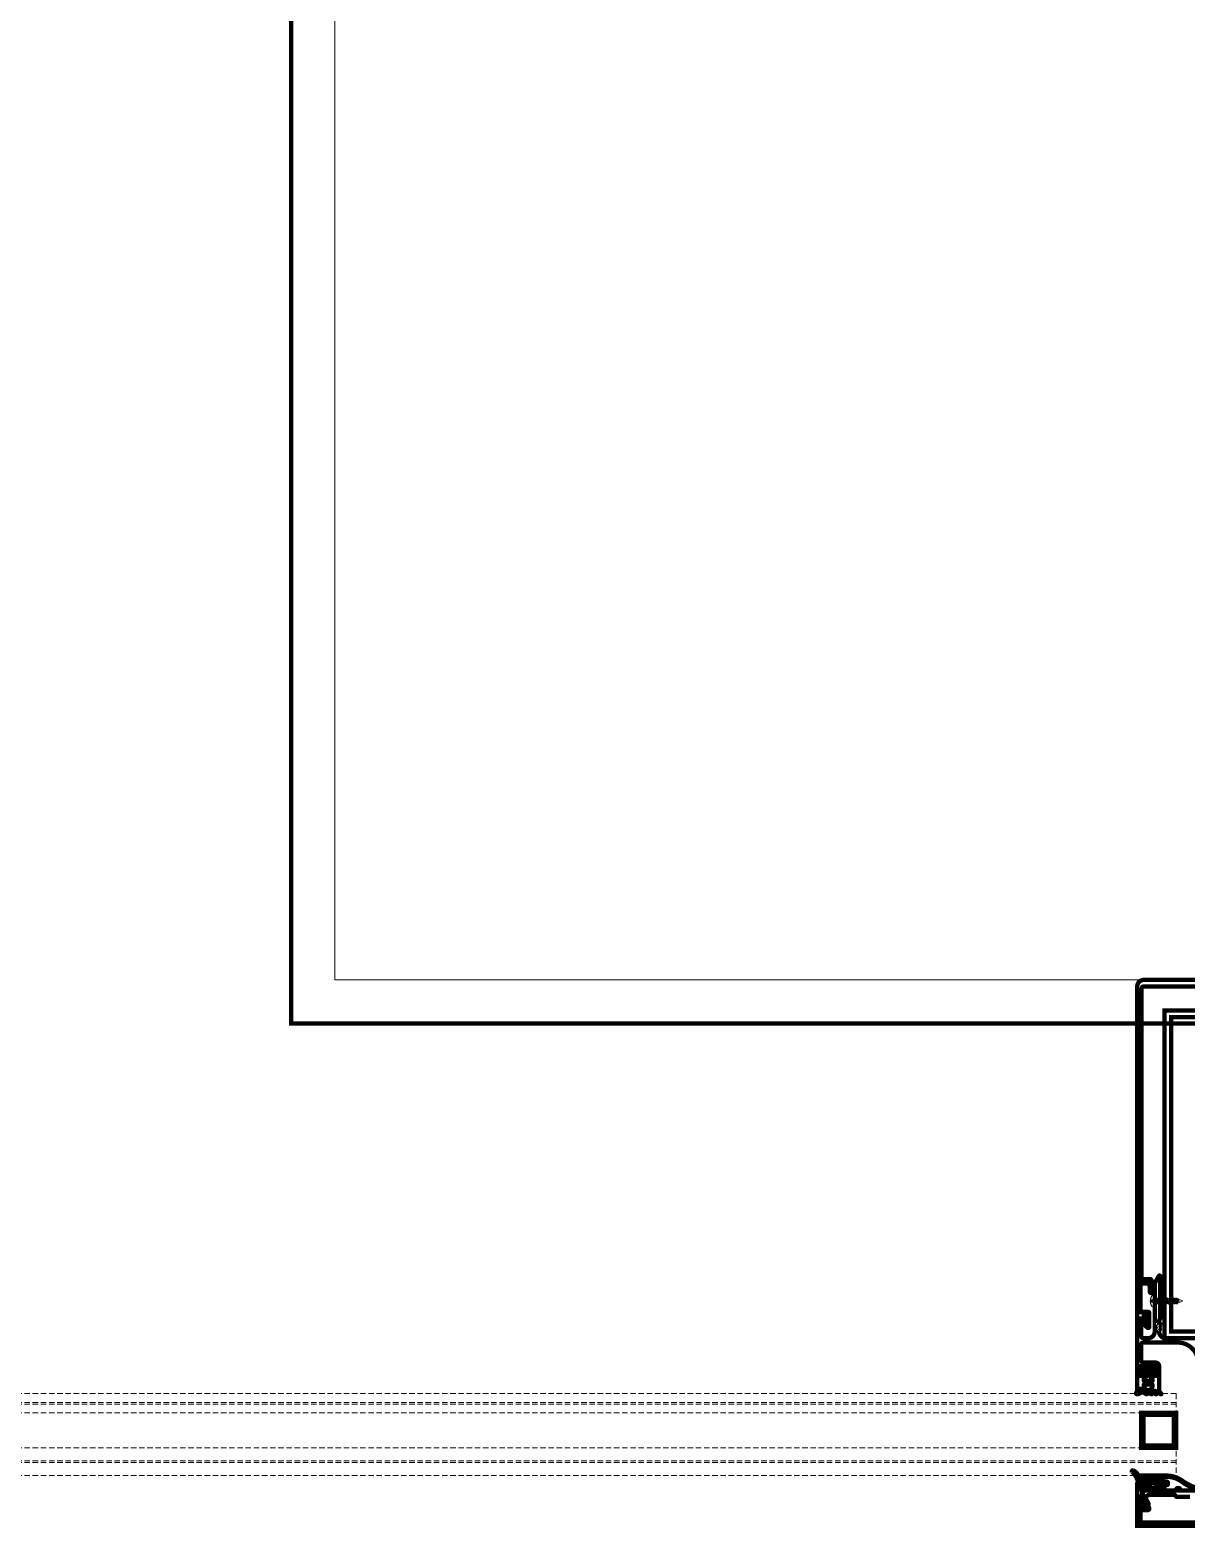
# Model space of a CAD drawing. Extents: x -1457 to 23780, y -2071 to 4205.
# Drawn here: x 9213.5 to 9266.5, y 319.9 to 388.5 of the extents above; entities that cross this region are included whole.
import ezdxf

# ---------------------------------------------------------------- set-up
doc = ezdxf.new("R2010")
doc.units = 0
doc.header["$MEASUREMENT"] = 0
doc.linetypes.add('HIDDEN', pattern=[0.375, 0.25, -0.125])
doc.layers.get('0').update_dxf_attribs({"color": 9, "lineweight": 9})
doc.layers.add('M-TEFRIS2-015', color=129, linetype='Continuous', lineweight=9)

# ---------------------------------------------------------------- blocks, each defined once
blk = doc.blocks.new('p-kolon_80x80')
blk.add_lwpolyline([(-40, -40), (40, -40), (40, 40), (-40, 40)], close=True)

msp = doc.modelspace()

# ---------------------------------------------------------------- hatches: boundary and pattern name
at = {"layer": 'M-TEFRIS2-015', "linetype": 'HIDDEN', "lineweight": 0}
h = msp.add_hatch(dxfattribs=at)
h.set_pattern_fill('LINE', color=256, scale=0.6666666666715167, angle=585.0000000000001, style=0)
h.set_pattern_definition([(134.9999999999999, (9321.58257083535, 201.4081261483916), (0.0589255650993077, 0.0589255650993076), [])])
edge = h.paths.add_edge_path()
edge.add_arc((9263.775887255766, 321.9836845686768), 0.6254947507205308, 382.66119677713436, 422.7999977533498, ccw=False)
edge.add_arc((9264.496961617982, 322.298107003764), 0.1615246373840444, 207.0399911032214, 269.8973059514558)
edge.add_line((9264.496672109573, 322.1365826258298), (9264.577318693884, 322.1365826258298))
edge.add_line((9264.577318693882, 322.1365826258298), (9264.5910691897, 322.1365826258298))
edge.add_line((9264.591069189702, 322.1365826258298), (9264.598315136116, 322.1371104008285))
edge.add_line((9264.59831513611, 322.1371104008285), (9264.605759932292, 322.1387884600299))
edge.add_line((9264.605759932298, 322.1387884600299), (9264.613132490662, 322.1417137112294))
edge.add_line((9264.613132490658, 322.1417137112294), (9264.62012453674, 322.1458911700283))
edge.add_line((9264.62012453674, 322.1458911700283), (9264.626424022039, 322.151229048628))
edge.add_line((9264.62642402204, 322.151229048628), (9264.631760409698, 322.1575270428293))
edge.add_line((9264.631760409693, 322.1575270428293), (9264.63593790211, 322.1645191226271))
edge.add_line((9264.635937902109, 322.1645191226271), (9264.63886249881, 322.1718910266281))
edge.add_line((9264.638862498812, 322.1718910266245), (9264.64106918969, 322.1865826258254))
edge.add_line((9264.641069189689, 322.186582625829), (9264.641069189689, 322.262343452705))
edge.add_line((9264.641069189689, 322.262343452705), (9264.641280345728, 322.265241996105))
edge.add_line((9264.641280345733, 322.265241996105), (9264.641951764415, 322.2682209051054))
edge.add_line((9264.641951764408, 322.2682209051054), (9264.643121713167, 322.271169270105))
edge.add_line((9264.643121713176, 322.271169270105), (9264.644792687555, 322.2739662461063))
edge.add_line((9264.644792687553, 322.2739662461063), (9264.646927460619, 322.2764844379053))
edge.add_line((9264.646927460619, 322.2764844379053), (9264.6494469554, 322.2786208691032))
edge.add_line((9264.649446955402, 322.2786208691032), (9264.652243721219, 322.2802919741043))
edge.add_line((9264.652243721215, 322.2802919741043), (9264.655192569811, 322.2814627207044))
edge.add_line((9264.655192569815, 322.2814627207008), (9264.661068884518, 322.2823446735019))
edge.add_line((9264.661068884514, 322.2823446735056), (9264.741069189697, 322.2823446735056))
edge.add_line((9264.7410691897, 322.2823446735056), (9264.743967606975, 322.2821338877038))
edge.add_line((9264.743967606973, 322.2821338877038), (9264.746945810297, 322.2814610829046))
edge.add_line((9264.746945810291, 322.2814610829046), (9264.74989500905, 322.2802912121042))
edge.add_line((9264.749895009058, 322.2802912121006), (9264.752691623018, 322.278621298301))
edge.add_line((9264.752691623018, 322.278621298301), (9264.755211708381, 322.2764863451011))
edge.add_line((9264.755211708376, 322.2764863451048), (9264.757345909893, 322.2739670113042))
edge.add_line((9264.75734590989, 322.2739670113042), (9264.75901704931, 322.2711691719051))
edge.add_line((9264.75901704932, 322.2711691719051), (9264.760186650543, 322.2682202427059))
edge.add_line((9264.760186650543, 322.2682202427059), (9264.761068884523, 322.2623449787061))
edge.add_line((9264.761068884512, 322.2623449787061), (9264.761068884512, 322.186582625829))
edge.add_line((9264.761068884512, 322.186582625829), (9264.761596975291, 322.1793365992307))
edge.add_line((9264.761596975297, 322.1793365992307), (9264.7632764127, 322.1718910266281))
edge.add_line((9264.763276412696, 322.1718910266245), (9264.766200765733, 322.1645191226235))
edge.add_line((9264.76620076573, 322.1645191226271), (9264.770378356832, 322.1575270428293))
edge.add_line((9264.77037835683, 322.1575270428293), (9264.775713929668, 322.151229048628))
edge.add_line((9264.77571392967, 322.151229048628), (9264.782014229768, 322.1458911700283))
edge.add_line((9264.782014229773, 322.1458911700283), (9264.7890061772, 322.1417137112294))
edge.add_line((9264.789006177203, 322.1417137112294), (9264.796378979217, 322.1387884600299))
edge.add_line((9264.79637897921, 322.1387884600299), (9264.81106888451, 322.1365826258298))
edge.add_line((9264.811068884512, 322.1365826258298), (9264.818315137112, 322.1371104008285))
edge.add_line((9264.818315137114, 322.1371104008285), (9264.825760200898, 322.1387884600299))
edge.add_line((9264.825760200894, 322.1387884600299), (9264.833132957172, 322.1417137112294))
edge.add_line((9264.833132957174, 322.1417137112294), (9264.840125131537, 322.1458911700283))
edge.add_line((9264.840125131532, 322.1458911700283), (9264.846424650512, 322.151229048628))
edge.add_line((9264.846424650512, 322.151229048628), (9264.85176100449, 322.1575270428293))
edge.add_line((9264.851761004498, 322.1575270428293), (9264.85593836864, 322.1645191226271))
edge.add_line((9264.855938368635, 322.1645191226271), (9264.858862767416, 322.1718910266281))
edge.add_line((9264.858862767422, 322.1718910266245), (9264.861068884518, 322.1865826258254))
edge.add_line((9264.861068884511, 322.186582625829), (9264.861068884511, 322.262343452705))
edge.add_line((9264.861068884511, 322.262343452705), (9264.86128029069, 322.2652416449055))
edge.add_line((9264.861280290696, 322.2652416449055), (9264.861952326815, 322.268218414305))
edge.add_line((9264.861952326813, 322.268218414305), (9264.86312204192, 322.2711682801055))
edge.add_line((9264.863122041914, 322.2711682801018), (9264.864793125367, 322.2739649963005))
edge.add_line((9264.86479312537, 322.2739649963005), (9264.866927085872, 322.2764868157028))
edge.add_line((9264.86692708587, 322.2764868157064), (9264.869447403533, 322.2786192745043))
edge.add_line((9264.869447403535, 322.2786192745043), (9264.872244067314, 322.2802903055053))
edge.add_line((9264.87224406731, 322.2802903055053), (9264.87519315137, 322.2814592389041))
edge.add_line((9264.875193151373, 322.2814592389004), (9264.881068579332, 322.2823431475008))
edge.add_line((9264.881068579334, 322.2823431475044), (9264.961068884517, 322.2823431475044))
edge.add_line((9264.96106888452, 322.2823431475044), (9264.963967525619, 322.2821318665046))
edge.add_line((9264.963967525615, 322.2821318665046), (9264.966945825898, 322.2814592389041))
edge.add_line((9264.966945825894, 322.2814592389004), (9264.969894959395, 322.2802903055017))
edge.add_line((9264.969894959399, 322.2802903055053), (9264.972691984392, 322.2786192745043))
edge.add_line((9264.972691984398, 322.2786192745043), (9264.975211675877, 322.2764868157064))
edge.add_line((9264.975211675877, 322.2764868157064), (9264.977346617658, 322.2739649963041))
edge.add_line((9264.977346617652, 322.2739649963005), (9264.979017680755, 322.2711682801018))
edge.add_line((9264.97901768076, 322.2711682801018), (9264.980187660682, 322.2682184143014))
edge.add_line((9264.980187660682, 322.268218414305), (9264.981070105221, 322.262343452705))
edge.add_line((9264.981070105212, 322.262343452705), (9264.981070105212, 322.186582625829))
edge.add_line((9264.981070105212, 322.186582625829), (9264.981598007209, 322.1793365992307))
edge.add_line((9264.981598007218, 322.1793365992307), (9264.983277287423, 322.1718910266281))
edge.add_line((9264.98327728742, 322.1718910266245), (9264.98620151064, 322.1645191226235))
edge.add_line((9264.986201510641, 322.1645191226271), (9264.990379022638, 322.1575270428293))
edge.add_line((9264.990379022636, 322.1575270428293), (9264.995714558156, 322.151229048628))
edge.add_line((9264.995714558154, 322.151229048628), (9265.002014895592, 322.1458911700283))
edge.add_line((9265.002014895592, 322.1458911700283), (9265.009006922093, 322.1417137112294))
edge.add_line((9265.009006922091, 322.1417137112294), (9265.01637985393, 322.1387884600299))
edge.add_line((9265.016379853936, 322.1387884600299), (9265.031070105222, 322.1365826258298))
edge.add_line((9265.031070105224, 322.1365826258298), (9265.038316169042, 322.1371104008285))
edge.add_line((9265.038316169035, 322.1371104008285), (9265.045761075615, 322.1387884600299))
edge.add_line((9265.04576107562, 322.1387884600299), (9265.05313370208, 322.1417137112294))
edge.add_line((9265.053133702073, 322.1417137112294), (9265.060125797332, 322.1458911700283))
edge.add_line((9265.06012579734, 322.1458911700283), (9265.066425279001, 322.151229048628))
edge.add_line((9265.066425278996, 322.151229048628), (9265.071761670291, 322.1575270428293))
edge.add_line((9265.071761670293, 322.1575270428293), (9265.07593911354, 322.1645191226271))
edge.add_line((9265.075939113534, 322.1645191226271), (9265.078863642133, 322.1718910266281))
edge.add_line((9265.078863642135, 322.1718910266245), (9265.08107010521, 322.1865826258254))
edge.add_line((9265.08107010521, 322.186582625829), (9265.08107010521, 322.2623449787061))
edge.add_line((9265.08107010521, 322.2623449787061), (9265.081281420651, 322.2652426605055))
edge.add_line((9265.08128142065, 322.2652426605055), (9265.081952719715, 322.2682216901048))
edge.add_line((9265.08195271972, 322.2682216901012), (9265.083122264641, 322.2711712921009))
edge.add_line((9265.083122264643, 322.2711712921046), (9265.08479316638, 322.2739678335056))
edge.add_line((9265.084793166377, 322.273967833502), (9265.086927589775, 322.2764867098995))
edge.add_line((9265.086927589777, 322.2764867098995), (9265.08944706588, 322.2786220881026))
edge.add_line((9265.089447065877, 322.2786220881062), (9265.092243554393, 322.280293277905))
edge.add_line((9265.0922435544, 322.280293277905), (9265.095192491406, 322.2814624719067))
edge.add_line((9265.095192491406, 322.2814624719031), (9265.101068274163, 322.2823446735019))
edge.add_line((9265.101068274156, 322.2823446735056), (9265.181068579339, 322.2823461993066))
edge.add_line((9265.181068579343, 322.2823461993066), (9265.183966768196, 322.282136345304))
edge.add_line((9265.183966768198, 322.2821363453004), (9265.186945185304, 322.2814628355009))
edge.add_line((9265.1869451853, 322.2814628355045), (9265.189894409059, 322.2802932173036))
edge.add_line((9265.18989440906, 322.2802932173036), (9265.192690836022, 322.2786246011055))
edge.add_line((9265.192690836022, 322.2786246011055), (9265.1952112158, 322.2764891293045))
edge.add_line((9265.195211215796, 322.2764891293009), (9265.197345491877, 322.2739703005027))
edge.add_line((9265.197345491873, 322.2739703005027), (9265.199017168856, 322.2711711535012))
edge.add_line((9265.199017168863, 322.2711711535048), (9265.200187061, 322.2682219701055))
edge.add_line((9265.200187060995, 322.2682219701055), (9265.201069800036, 322.2623465045035))
edge.add_line((9265.201069800045, 322.2623465045035), (9265.201069800045, 322.186582625829))
edge.add_line((9265.201069800045, 322.186582625829), (9265.201597718304, 322.1793365992307))
edge.add_line((9265.201597718302, 322.1793365992307), (9265.203277017243, 322.1718910266281))
edge.add_line((9265.203277017235, 322.1718910266245), (9265.206201246378, 322.1645191226235))
edge.add_line((9265.206201246383, 322.1645191226271), (9265.210378765198, 322.1575270428293))
edge.add_line((9265.2103787652, 322.1575270428293), (9265.215714292803, 322.151229048628))
edge.add_line((9265.215714292799, 322.151229048628), (9265.222014638139, 322.1458911700283))
edge.add_line((9265.222014638142, 322.1458911700283), (9265.22900665784, 322.1417137112294))
edge.add_line((9265.229006657832, 322.1417137112294), (9265.236379583755, 322.1387884600299))
edge.add_line((9265.236379583763, 322.1387884600299), (9265.251069800044, 322.1365826258298))
edge.add_line((9265.251069800044, 322.1365826258298), (9265.258315880103, 322.1371104008285))
edge.add_line((9265.258315880097, 322.1371104008285), (9265.265760805434, 322.1387884600299))
edge.add_line((9265.265760805434, 322.1387884600299), (9265.273133437817, 322.1417137112294))
edge.add_line((9265.273133437824, 322.1417137112294), (9265.2801255399, 322.1458911700283))
edge.add_line((9265.28012553989, 322.1458911700283), (9265.286425013635, 322.151229048628))
edge.add_line((9265.286425013643, 322.151229048628), (9265.291761412862, 322.1575270428293))
edge.add_line((9265.291761412856, 322.1575270428293), (9265.295938849278, 322.1645191226271))
edge.add_line((9265.295938849285, 322.1645191226271), (9265.298863371961, 322.1718910266281))
edge.add_line((9265.298863371961, 322.1718910266245), (9265.30106980004, 322.1865826258254))
edge.add_line((9265.301069800033, 322.186582625829), (9265.301069800033, 322.2623648151057))
edge.add_line((9265.301069800033, 322.2623648151057), (9265.301280591255, 322.2652618523061))
edge.add_line((9265.301280591264, 322.2652618523061), (9265.301951637846, 322.2682366319059))
edge.add_line((9265.30195163784, 322.2682366319059), (9265.303119890756, 322.2711837943061))
edge.add_line((9265.303119890752, 322.2711837943025), (9265.304788402875, 322.2739801712996))
edge.add_line((9265.304788402875, 322.2739801712996), (9265.306920103798, 322.2764986161019))
edge.add_line((9265.306920103798, 322.2764986161019), (9265.309436727995, 322.2786334666998))
edge.add_line((9265.309436728003, 322.2786334666998), (9265.31223052306, 322.2803041683001))
edge.add_line((9265.312230523059, 322.2803041683037), (9265.3151765538, 322.2814756889056))
edge.add_line((9265.315176553802, 322.281475688902), (9265.321048132562, 322.2823645099015))
edge.add_line((9265.321048132562, 322.2823645099015), (9265.401048437745, 322.2824499591006))
edge.add_line((9265.401048437738, 322.2824499591043), (9265.403948403453, 322.2822428661057))
edge.add_line((9265.403948403451, 322.2822428661057), (9265.406928949116, 322.2815728413043))
edge.add_line((9265.406928949127, 322.2815728413007), (9265.409881099204, 322.2804045433004))
edge.add_line((9265.409881099196, 322.280404543304), (9265.412681031241, 322.2787348021047))
edge.add_line((9265.412681031248, 322.2787348021047), (9265.415203860564, 322.2766014589033))
edge.add_line((9265.415203860563, 322.2766014588997), (9265.417341263661, 322.2740795421014))
edge.add_line((9265.417341263661, 322.2740795421014), (9265.419014519963, 322.2712808677024))
edge.add_line((9265.419014519963, 322.2712808677024), (9265.420185683945, 322.2683302512996))
edge.add_line((9265.420185683945, 322.2683302513033), (9265.42106949488, 322.2624502643048))
edge.add_line((9265.421069494878, 322.2624502643048), (9265.421069494878, 322.0107149873547))
edge.add_arc((9265.391069494874, 322.0107149873547), 0.0299999999983993, 269.99999999999994, 360, ccw=False)
edge.add_line((9265.391069494874, 321.9807149873559), (9265.206896555208, 321.9807149873559))
edge.add_line((9265.206896555215, 321.9807149873559), (9265.206896555215, 321.8107149873576))
edge.add_line((9265.206896555215, 321.8107149873576), (9265.281882958316, 321.7911845384842))
edge.add_arc((9265.269280726778, 321.7427987579213), 0.0500000000016979, 327.9605935086705, 435.4014640604238, ccw=False)
edge.add_arc((9265.2268965552, 321.7693238780921), 0.1000000000096152, 296.3877999626419, 327.960593512649, ccw=False)
edge.add_arc((9264.976896555203, 322.2732149873591), 0.6625000000053745, 243.61220003876122, 296.3877999612387, ccw=False)
edge.add_arc((9264.726896555218, 321.7693238780812), 0.1000000000019964, 212.0394064820503, 243.6122000308444, ccw=False)
edge.add_arc((9264.68451238364, 321.7427987579176), 0.0500000000069265, 104.59853593852549, 212.0394064833725, ccw=False)
edge.add_line((9264.671910152105, 321.7911845384842), (9264.746896555198, 321.8107149873576))
edge.add_line((9264.746896555202, 321.8107149873576), (9264.746896555202, 321.9807149873559))
edge.add_line((9264.746896555202, 321.9807149873559), (9264.326896555202, 321.9807149873559))
edge.add_arc((9264.326896555212, 322.0307149873515), 0.0499999999949068, 193.1597880743703, 269.9999999916623, ccw=False)
edge.add_arc((9263.528866807, 321.8753043046054), 0.7630586476258935, 370.8798435970469, 411.3381814125703)
edge.add_arc((9264.048870702223, 322.4931729245909), 0.0485886091209949, 74.56828593339918, 206.9707303244379, ccw=False)
edge = h.paths.add_edge_path(flags=16)
edge.add_arc((9264.876896555215, 321.7826057508537), 0.0299999999977899, 179.999999993052, 259.1759609296883, ccw=False)
edge.add_line((9264.846896555211, 321.7826057508537), (9264.846896555211, 321.9507149873498))
edge.add_arc((9264.876896555215, 321.9507149873571), 0.0299999999983993, 90, 180.000000006948, ccw=False)
edge.add_line((9264.876896555215, 321.9807149873559), (9265.076896555209, 321.9807149873559))
edge.add_arc((9265.076896555212, 321.9507149873571), 0.0299999999983993, 359.9999999930519, 450, ccw=False)
edge.add_line((9265.106896555206, 321.9507149873534), (9265.106896555206, 321.7826057508573))
edge.add_arc((9265.076896555202, 321.7826057508537), 0.0300000000056753, 280.82403907031164, 360.000000006948, ccw=False)
edge.add_arc((9264.976896555214, 322.3056318018134), 0.5624999999791568, 259.1759609414076, 280.82403905859235, ccw=False)

# ---------------------------------------------------------------- linework, layer by layer
for p, q in [((9264.940977538883, 330.5654023873249), (9265.049999958888, 330.5654023873249)), ((9264.940977538883, 330.0242023873325), (9265.049999958888, 330.0242023873325)), ((9265.056986002131, 330.4413439838318), (9265.04999941899, 330.4413439838318)), ((9265.09721819867, 330.1482608621227), (9265.049999929633, 330.4352232578531)), ((9265.049999958888, 330.0242023873325), (9265.049999958888, 330.5654023873249)), ((9265.049999955883, 330.309225789093), (9265.077220585013, 330.182898179246)), ((9265.07722076819, 330.182898179246), (9265.049999982202, 330.1828981735744)), ((9265.056986002131, 330.4413439838318), (9265.10521159009, 330.1482608621227)), ((9265.076983676847, 330.4067066667085), (9265.056986002131, 330.4413439838318)), ((9265.125445287618, 330.4067066667085), (9265.076983676847, 330.4067066667085)), ((9265.125209142687, 330.182898179246), (9265.076983676847, 330.4067066667085)), ((9265.077220585013, 330.182898179246), (9265.09721819867, 330.1482608621227)), ((9265.07722076819, 330.182898179246), (9265.09721819867, 330.1482608621227)), ((9265.09721819867, 330.1482608621227), (9265.10521159009, 330.1482608621227)), ((9265.10521159009, 330.1482608621227), (9265.125209142687, 330.182898179246)), ((9265.1736707665, 330.1828986854525), (9265.12520943494, 330.1828986854525)), ((9265.145443084451, 330.4413439838318), (9265.125445287618, 330.4067066667085)), ((9265.125445409736, 330.4067066667085), (9265.173670875574, 330.182898179246)), ((9265.153436292694, 330.4413439838318), (9265.145443084451, 330.4413439838318)), ((9265.193668489233, 330.1482608621227), (9265.145443084451, 330.4413439838318)), ((9265.17343396741, 330.4067066667085), (9265.153436292694, 330.4413439838318)), ((9265.153436292694, 330.4413439838318), (9265.20166188065, 330.1482608621227)), ((9265.221895608709, 330.4067066667085), (9265.17343396741, 330.4067066667085)), ((9265.22165943325, 330.182898179246), (9265.17343396741, 330.4067066667085)), ((9265.173670875574, 330.182898179246), (9265.193668489233, 330.1482608621227)), ((9265.173671058752, 330.182898179246), (9265.193668489233, 330.1482608621227)), ((9265.193668489233, 330.1482608621227), (9265.20166188065, 330.1482608621227)), ((9265.20166188065, 330.1482608621227), (9265.22165943325, 330.182898179246)), ((9265.22165943325, 330.182898179246), (9265.270121379843, 330.182898179246)), ((9265.241893405542, 330.4413439838318), (9265.221895608709, 330.4067066667085)), ((9265.221895730827, 330.4067066667085), (9265.270121196667, 330.182898179246)), ((9265.249886613785, 330.4413439838318), (9265.241893405542, 330.4413439838318)), ((9265.290118810324, 330.1482608621227), (9265.241893405542, 330.4413439838318)), ((9265.2698842885, 330.4067066667085), (9265.249886613785, 330.4413439838318)), ((9265.249886613785, 330.4413439838318), (9265.29811220174, 330.1482608621227)), ((9265.31810975434, 330.182898179246), (9265.2698842885, 330.4067066667085)), ((9265.3183459298, 330.4067066667085), (9265.2698842885, 330.4067066667085)), ((9265.270121196667, 330.182898179246), (9265.290118810324, 330.1482608621227)), ((9265.270121379843, 330.182898179246), (9265.290118810324, 330.1482608621227)), ((9265.463021838848, 330.182898179246), (9265.274560075432, 330.182898179246)), ((9265.290118810324, 330.1482608621227), (9265.29811220174, 330.1482608621227)), ((9265.29811220174, 330.1482608621227), (9265.31810975434, 330.182898179246)), ((9265.31810975434, 330.182898179246), (9265.366571700933, 330.182898179246)), ((9265.31810975434, 330.182898179246), (9265.366571700933, 330.182898179246)), ((9265.338343726633, 330.4413439838318), (9265.3183459298, 330.4067066667085)), ((9265.318346051918, 330.4067066667085), (9265.366571517758, 330.182898179246)), ((9265.322784930684, 330.4067066667085), (9265.511247121512, 330.4067066667048)), ((9265.346336934876, 330.4413439838318), (9265.338343726633, 330.4413439838318)), ((9265.386569131415, 330.1482608621227), (9265.338343726633, 330.4413439838318)), ((9265.366334609591, 330.4067066667085), (9265.346336934876, 330.4413439838318)), ((9265.346336934876, 330.4413439838318), (9265.394562522832, 330.1482608621227)), ((9265.414560075431, 330.182898179246), (9265.366334609591, 330.4067066667085)), ((9265.41479625089, 330.4067066667085), (9265.366334609591, 330.4067066667085)), ((9265.366571517758, 330.182898179246), (9265.386569131415, 330.1482608621227)), ((9265.366571700933, 330.182898179246), (9265.386569131415, 330.1482608621227)), ((9265.386569131415, 330.1482608621227), (9265.394562522832, 330.1482608621227)), ((9265.394562522832, 330.1482608621227), (9265.414560075431, 330.182898179246)), ((9265.414560075431, 330.182898179246), (9265.463022022024, 330.182898179246)), ((9265.414560075431, 330.182898179246), (9265.463022022024, 330.182898179246)), ((9265.434794047726, 330.4413439838318), (9265.41479625089, 330.4067066667085)), ((9265.414796373008, 330.4067066667085), (9265.463021838848, 330.182898179246)), ((9265.442787255966, 330.4413439838318), (9265.434794047726, 330.4413439838318)), ((9265.483019452506, 330.1482608621227), (9265.434794047726, 330.4413439838318)), ((9265.462784930682, 330.4067066667085), (9265.442787255966, 330.4413439838318)), ((9265.442787255966, 330.4413439838318), (9265.491012843922, 330.1482608621227)), ((9265.511010396522, 330.182898179246), (9265.462784930682, 330.4067066667085)), ((9265.463021838848, 330.182898179246), (9265.483019452506, 330.1482608621227)), ((9265.463022022024, 330.182898179246), (9265.483019452506, 330.1482608621227)), ((9265.483019452506, 330.1482608621227), (9265.491012843922, 330.1482608621227)), ((9265.491012843922, 330.1482608621227), (9265.511010396522, 330.182898179246)), ((9265.511010396523, 330.182898179246), (9265.559472587353, 330.182898179246)), ((9265.511010396522, 330.182898179246), (9265.559472343115, 330.182898179246)), ((9265.531244796228, 330.4413439838318), (9265.511247121512, 330.4067066667048)), ((9265.511247121512, 330.4067066667048), (9265.559472709469, 330.182898179246)), ((9265.531244796228, 330.4413439838318), (9265.539238187646, 330.4413439838318)), ((9265.579470323126, 330.1482608621227), (9265.531244796228, 330.4413439838318)), ((9265.559235801304, 330.4067066667085), (9265.539238187646, 330.4413439838318)), ((9265.539238187646, 330.4413439838318), (9265.587463592427, 330.1482608621227)), ((9265.607697442603, 330.4067066667085), (9265.559235801304, 330.4067066667085)), ((9265.607461267144, 330.182898179246), (9265.559235801304, 330.4067066667085)), ((9265.559472587353, 330.182898179246), (9265.579470323126, 330.1482608621227)), ((9265.559472709469, 330.182898179246), (9265.579470323126, 330.1482608621227)), ((9265.579470323126, 330.1482608621227), (9265.587463592427, 330.1482608621227)), ((9265.587463592427, 330.1482608621227), (9265.607461267144, 330.182898179246)), ((9265.607461267144, 330.182898179246), (9265.655923213737, 330.182898179246)), ((9265.627695178378, 330.4413439838318), (9265.607697442603, 330.4067066667085)), ((9265.607697564721, 330.4067066667085), (9265.655922969501, 330.182898179246)), ((9265.675920644218, 330.1482608621227), (9265.627695178378, 330.4413439838318)), ((9265.635688447679, 330.4413439838318), (9265.627695178378, 330.4413439838318)), ((9265.635688447679, 330.4413439838318), (9265.683914035635, 330.1482608621227)), ((9265.655686122394, 330.4067066667085), (9265.635688447679, 330.4413439838318)), ((9265.703911588234, 330.182898179246), (9265.655686122394, 330.4067066667085)), ((9265.704147763696, 330.4067066667085), (9265.655686122394, 330.4067066667085)), ((9265.655922969501, 330.182898179246), (9265.675920644218, 330.1482608621227)), ((9265.655923213737, 330.182898179246), (9265.675920644218, 330.1482608621227)), ((9265.675920644218, 330.1482608621227), (9265.683914035635, 330.1482608621227)), ((9265.683914035635, 330.1482608621227), (9265.703911588234, 330.182898179246)), ((9265.752373351652, 330.182898179246), (9265.703911588234, 330.182898179246)), ((9265.724145438411, 330.4413439838318), (9265.704147763694, 330.4067066667048)), ((9265.704147763694, 330.4067066667048), (9265.752373351652, 330.182898179246)), ((9265.724145438411, 330.4413439838318), (9265.732138829828, 330.4413439838318)), ((9265.77237096531, 330.1482608621227), (9265.724145438411, 330.4413439838318)), ((9265.752136443485, 330.4067066667085), (9265.732138829828, 330.4413439838318)), ((9265.732138829828, 330.4413439838318), (9265.78036423461, 330.1482608621227)), ((9265.752136443485, 330.4067066667085), (9265.800598634316, 330.4067066667048)), ((9265.800361909325, 330.182898179246), (9265.752136443485, 330.4067066667085)), ((9265.752373229534, 330.182898179246), (9265.77237096531, 330.1482608621227)), ((9265.752373351652, 330.182898179246), (9265.77237096531, 330.1482608621227)), ((9265.77237096531, 330.1482608621227), (9265.78036423461, 330.1482608621227)), ((9265.78036423461, 330.1482608621227), (9265.800361909325, 330.182898179246)), ((9265.800361909325, 330.182898179246), (9265.848824100154, 330.182898179246)), ((9265.820596309031, 330.4413439838318), (9265.800598634316, 330.4067066667048)), ((9265.800598634316, 330.4067066667048), (9265.848824222272, 330.182898179246)), ((9265.86882183593, 330.1482608621227), (9265.820596309031, 330.4413439838318)), ((9265.820596309031, 330.4413439838318), (9265.828589700448, 330.4413439838318)), ((9265.828589700448, 330.4413439838318), (9265.87681510523, 330.1482608621227)), ((9265.848587314107, 330.4067066667085), (9265.828589700448, 330.4413439838318)), ((9265.896812779945, 330.182898179246), (9265.848587314107, 330.4067066667085)), ((9265.89704919964, 330.4067066667085), (9265.848587314107, 330.4067066667085)), ((9265.848824100154, 330.182898179246), (9265.86882183593, 330.1482608621227)), ((9265.848824222272, 330.182898179246), (9265.86882183593, 330.1482608621227)), ((9265.86882183593, 330.1482608621227), (9265.87681510523, 330.1482608621227)), ((9265.87681510523, 330.1482608621227), (9265.896812779945, 330.182898179246)), ((9265.896812779945, 330.182898179246), (9265.94527466548, 330.182898179246)), ((9265.917046935416, 330.4413439838318), (9265.89704919964, 330.4067066667085)), ((9265.897049321758, 330.4067066667085), (9265.945274848658, 330.182898179246)), ((9265.965272523374, 330.1482608621227), (9265.917046935416, 330.4413439838318)), ((9265.917046935416, 330.4413439838318), (9265.925040204716, 330.4413439838318)), ((9265.925040204716, 330.4413439838318), (9265.973265670556, 330.1482608621227)), ((9265.945037879434, 330.4067066667085), (9265.925040204716, 330.4413439838318)), ((9265.993263345272, 330.182898179246), (9265.945037879434, 330.4067066667085)), ((9265.993499764967, 330.4067066667085), (9265.945037879434, 330.4067066667085)), ((9265.94527466548, 330.182898179246), (9265.965272523374, 330.1482608621227)), ((9265.945274848658, 330.182898179246), (9265.965272523374, 330.1482608621227)), ((9265.965272523374, 330.1482608621227), (9265.973265670556, 330.1482608621227)), ((9265.973265670556, 330.1482608621227), (9265.993263345272, 330.182898179246)), ((9265.993263345272, 330.182898179246), (9266.041725291867, 330.182898179246)), ((9266.013498111332, 330.4413439838318), (9265.993499764967, 330.4067066667085)), ((9266.061723455054, 330.1482608621227), (9266.013498111332, 330.4413439838318)), ((9266.021490770043, 330.4413439838318), (9266.013498111332, 330.4413439838318)), ((9266.021490770043, 330.4413439838318), (9266.069716358, 330.1482608621227)), ((9266.041488872172, 330.4067066667085), (9266.021490770043, 330.4413439838318)), ((9266.089713971658, 330.182898179246), (9266.041488872172, 330.4067066667085)), ((9266.059058787718, 330.4067066667085), (9266.041488872172, 330.4067066667085)), ((9266.041725291867, 330.182898179246), (9266.061723455054, 330.1482608621227)), ((9266.098011069575, 330.3930859736465), (9266.059058787718, 330.4067066667085)), ((9266.061723455054, 330.1482608621227), (9266.069716358, 330.1482608621227)), ((9266.069716358, 330.1482608621227), (9266.089713971658, 330.182898179246)), ((9266.08756622817, 330.1928667009088), (9266.317875341369, 330.2847423741659)), ((9266.089713971658, 330.182898179246), (9266.08756622817, 330.1928667009088)), ((9266.10994855454, 330.4137618895766), (9266.098011069575, 330.3930859736465)), ((9266.098011069575, 330.3930859736465), (9266.186165147572, 330.2273421511381)), ((9266.12589729774, 330.34065618163), (9266.10994855454, 330.4137618895766)), ((9266.117941640663, 330.4137618895766), (9266.10994855454, 330.4137618895766)), ((9266.13793931538, 330.3791267095112), (9266.117941640663, 330.4137618895766)), ((9266.117941640663, 330.4137618895766), (9266.1394493607, 330.3151759146422)), ((9266.1394493607, 330.3151759146422), (9266.12589729774, 330.34065618163)), ((9266.186165147572, 330.2273421511381), (9266.13793931538, 330.3791267095112)), ((9266.317875341369, 330.3048624717885), (9266.13793931538, 330.3791267095112)), ((9266.325015069626, 330.2948024229772), (9266.317875341369, 330.3048624717885)), ((9266.317875341369, 330.2847423741659), (9266.325015069626, 330.2948024229772)), ((9266.031159650362, 326.0531382894951), (9096.865528380116, 326.0531382894951)), ((9266.031159650362, 326.0531382894951), (9266.031159650362, 322.3011382895529)), ((9266.031159650362, 325.6531382894973), (9096.865528380116, 325.6531382894973)), ((9266.031159650362, 325.5771382895), (9096.865528380116, 325.5771382895)), ((9266.031159650362, 325.1771382895058), (9096.865528380116, 325.1771382895058)), ((9266.031159650362, 323.5771382895291), (9096.865528380116, 323.5771382895291)), ((9266.031159650362, 322.9771382895415), (9096.865528380116, 322.9771382895415)), ((9266.031159650362, 322.9011382895442), (9096.865528380116, 322.9011382895442)), ((9266.031159650362, 322.3011382895529), (9096.865528380116, 322.3011382895529))]:
    msp.add_line(p, q, dxfattribs=at)
at = {"layer": 'M-TEFRIS2-015', "linetype": 'HIDDEN', "lineweight": 0, "const_width": 0.2}
for points in [[(9309.49999999957, 343.0000000046566), (9225.49999999957, 343.0000000046566), (9225.49999999957, 427.0000000046566), (9309.49999999957, 427.0000000046566)], [(9265.499999998356, 343.5948024015597), (9269.499999998297, 343.5948024015597), (9269.499999998297, 328.5948024015379), (9265.499999998356, 328.5948024015379)], [(9265.799999998348, 343.2948024015641), (9269.199999998298, 343.2948024015641), (9269.199999998298, 328.8948024015299), (9265.799999998348, 328.8948024015299)], [(9266.031159650362, 323.5771382895291), (9266.031159650362, 325.1771382895422), (9264.431159650348, 325.1771382895422), (9264.431159650348, 323.5771382895291)], [(9265.931159650363, 323.6771382895313), (9265.931159650363, 325.0771382895437), (9264.531159650347, 325.0771382895437), (9264.531159650347, 323.6771382895313)]]:
    msp.add_lwpolyline(points, close=True, dxfattribs=at)
for points in [[(9270.449999998353, 345.0000000046566), (9264.5499999983, 345.0000000046566, 0.4142135623730951), (9264.249999998305, 344.7000000046537), (9264.249999998305, 329.5225614615447, 0.4700431714390087), (9264.279999998309, 329.4948024015648), (9264.349999998303, 329.4948024015648, 0.4303272441157734), (9264.449999998313, 329.5925614615444), (9264.619999998306, 329.5925614615444), (9264.619999998306, 329.3125614615419), (9264.554999998305, 329.2750336940444, 0.5081417899848629), (9264.549828260298, 329.2268470546405), (9264.716380434957, 329.075551666072, 0.6509713219855064), (9264.799999998308, 329.1125614615448), (9264.799999998308, 329.7425614615458, 0.4142135623730951), (9264.749999998308, 329.7925614615415), (9264.399999998303, 329.7925614615415), (9264.399999998303, 331.0925614615553), (9264.758645371798, 331.0925614615553), (9264.829999998312, 330.9689716230641), (9264.829999998312, 330.7025614615559, 0.4142135623729841), (9264.859999998305, 330.6725614615498), (9264.897209436394, 330.6725614615498, 0.2679491924310548), (9264.923190198506, 330.6875614615528), (9265.025980760429, 330.8655999373223, 0.1316524975873909), (9265.029999998309, 330.8805999373253), (9265.029999998309, 331.0145229857735, 0.1316524975873767), (9265.025980760418, 331.0295229857766), (9264.882775679667, 331.2775614615566, 0.2679491924311388), (9264.856794917556, 331.2925614615524), (9264.449999998313, 331.2925614615524), (9264.449999998313, 344.6000000046515, -0.4142135623730951), (9264.5499999983, 344.7000000046537), (9270.449999998353, 344.7000000046537)], [(9267.049999998322, 327.444802401551, 0.4142135623730951), (9266.099999998323, 328.3948024015554), (9264.529999998305, 328.3948024015554, 0.4142135623730951), (9264.429999998307, 328.2948024015532), (9264.429999998307, 327.574802401552, 0.4142135623730951), (9264.529999998305, 327.4748024015498), (9265.089999998318, 327.4748024015498, -0.4142135623730951), (9265.249999998312, 327.31480240155), (9265.249999998312, 326.9948024015466, -0.4142135623730284), (9265.149999998303, 326.8948024015444), (9265.049999998315, 326.8948024015444, -0.4142135623730284), (9264.949999998305, 326.9948024015466), (9264.949999998305, 327.0148024015434), (9265.099999998314, 327.0148024015434), (9265.099999998314, 327.31480240155), (9264.779999998313, 327.31480240155), (9264.749999998308, 327.3448024015488), (9264.719999998304, 327.31480240155), (9264.399999998303, 327.3148024015536), (9264.399999998303, 327.0148024015507), (9264.5499999983, 327.0148024015434), (9264.5499999983, 326.9948024015466, -0.4142135623730951), (9264.449999998313, 326.8948024015444), (9264.279999998309, 326.8948024015444, -0.4142135623735391), (9264.249999998305, 326.9248024015433), (9264.249999998305, 328.3948024015554), (9264.249999998305, 329.464802401566, -0.4142135623733171), (9264.279999998309, 329.4948024015648), (9264.499999998312, 329.4948024015648, -0.4142135623730951), (9264.59999999831, 329.3948024015626), (9264.59999999831, 329.3748024015622, -0.4142135623726511), (9264.569999998306, 329.3448024015634), (9264.429999998307, 329.3448024015634), (9264.429999998307, 328.6948024015583, 0.4142135623730951), (9264.529999998305, 328.5948024015561), (9264.749999998308, 328.5948024015561, 0.4142135623730506), (9265.049999998315, 328.894802401559), (9265.049999998315, 330.2648024015725), (9265.079999998308, 330.2948024015714), (9265.049999998315, 330.3248024015702), (9265.049999998315, 331.1117896996766), (9265.244019236196, 331.4478408773502, -0.767326987979387), (9265.299999998311, 331.4328408773508), (9265.299999998311, 329.4972719092184), (9265.249999998312, 329.3948024015626), (9265.249999998312, 329.2706949405074), (9265.279999998305, 329.2533744324319), (9265.249999998312, 329.2360539243564), (9265.249999998312, 329.1733744324301, -0.9999999999999998), (9265.249999998312, 329.1133744324288), (9265.249999998312, 329.0333744324307, -0.9999999999999998), (9265.249999998312, 328.9733744324294), (9265.249999998312, 328.894802401559, 0.4142135623730951), (9265.549999998308, 328.5948024015561), (9267.499999998327, 328.5948024015561)], [(9266.669999998323, 321.3240087855374), (9266.062426405202, 321.3240087855374, -0.198912367379658), (9266.041213201755, 321.3327955821005), (9265.949999998315, 321.4240087855396), (9264.786602538681, 321.4240087855396), (9264.598923046757, 321.3156519803451), (9264.760086445436, 321.0365087855389, -1), (9264.630182634863, 320.9615087855345), (9264.41401923619, 321.3359147747651, -0.4142135623730951), (9264.424999998302, 321.3768955368832), (9264.516580984893, 321.4297698441369), (9264.382544656146, 321.9300002330929, -0.4931454260313039), (9264.454679955532, 322.0240087855418), (9264.64999999831, 322.0240087855418, -0.4142135623730951), (9264.699999998309, 321.9740087855425), (9264.699999998309, 321.9040087855428, -0.4142135623730951), (9264.669999998305, 321.8740087855404), (9264.552838946365, 321.8740087855404), (9264.619826244456, 321.6240087855404), (9265.34999999831, 321.6240087855404), (9265.34999999831, 321.8740087855404), (9265.229999998306, 321.8740087855404, -0.4142135623730951), (9265.199999998313, 321.9040087855428), (9265.199999998313, 321.9740087855425, -0.4142135623730951), (9265.249999998312, 322.0240087855418), (9265.59999999832, 322.0240087855418, -0.4142135623730951), (9265.649999998319, 321.9740087855425), (9265.649999998319, 321.9040087855428, -0.4142135623730951), (9265.619999998315, 321.8740087855404), (9265.499999998308, 321.8740087855404), (9265.499999998308, 321.6240087855404), (9266.049999998313, 321.6240087855404), (9266.049999998313, 321.6940087855401, -0.4142135623730951), (9266.079999998317, 321.7240087855425), (9266.169999998318, 321.7240087855425, -0.4142135623730951), (9266.199999998322, 321.6940087855401), (9266.199999998322, 321.6240087855404), (9268.799999998342, 321.6240087855404)], [(9270.749999998348, 322.2982392979284), (9270.749999998348, 322.2482392979291), (9269.951769047268, 322.2482392979291, 0.1022802633145562), (9268.655710993042, 321.9803141472257, -0.152313128437638), (9267.49991959116, 321.6198676359272, -0.1523131284414806), (9266.34412818928, 321.9803141472257, 0.1591083345583949), (9265.655079364038, 322.2482392979291), (9264.477794161614, 322.2482392979291), (9264.477794161614, 322.2982392979284), (9265.656447285572, 322.2982392979284, -0.1589671073422844), (9266.37420645201, 322.0203072802869, 0.1520535596540487), (9267.49991959116, 321.6698676359265, 0.1529437832241588), (9268.63130811994, 322.0242346011655, -0.1026599640168839), (9269.951769047268, 322.2982392979284), (9270.749999998348, 322.2982392979284)]]:
    msp.add_lwpolyline(points, format="xyb", dxfattribs=at)
for points in [[(9264.850029932204, 330.3330462175363), (9264.87223237316, 330.3030523873276), (9264.87223237316, 330.2865523873297), (9264.850029932204, 330.256558557121)], [(9265.993499764967, 330.4067066667085), (9266.041725291867, 330.182898179246)]]:
    msp.add_lwpolyline(points, dxfattribs=at)
for points in [[(9265.029999157296, 326.8748021612482, -0.4142135623726288), (9264.92999915729, 326.974802161254), (9264.92999915729, 327.0348021612517), (9265.049999157292, 327.0348021612517), (9265.049999157292, 327.1348021612539, 0.3333333333332321), (9264.44999915728, 327.1348021612539), (9264.44999915728, 327.0348021612517), (9264.569999157282, 327.0348021612517), (9264.569999157282, 326.974802161254, -0.4142135623730951), (9264.469999157283, 326.8748021612482), (9264.249999157275, 326.8748021612482), (9264.249999157275, 326.2153271559328), (9264.289478551718, 326.2153271559328, 0.3076847592327314), (9264.349917921236, 326.256408907404, -1.128701775593258), (9264.406949798175, 326.2254296269675, -0.2012120834861351), (9264.24870479915, 326.1248334358243, 0.9785310008365528), (9264.249178324548, 326.0248021612242, 0.1612998685772857), (9264.455268207601, 326.1351874145585, -0.3075716929249019), (9264.477687240751, 326.1368309453828), (9264.668246024701, 326.0268117801679, 0.8390996311750223), (9264.68723669135, 326.0494439753711), (9264.608094353736, 326.1437621405494, -0.8390996311790603), (9264.633415242604, 326.1739384008215), (9264.88824602471, 326.0268117801679, 0.8390996311775001), (9264.907236691359, 326.0494439753711), (9264.828094353745, 326.1437621405494, -0.8390996311751685), (9264.853415242605, 326.1739384008215), (9265.10824602471, 326.0268117801679, 0.8390996311802112), (9265.12723669136, 326.0494439753711), (9265.048094353753, 326.1437621405494, -0.8390996311790603), (9265.073415242614, 326.1739384008215), (9265.32824602472, 326.0268117801679, 0.8390996311805551), (9265.347236691368, 326.0494439753711), (9265.273394712987, 326.1374454183933, -0.1763269807083487), (9265.249999157297, 326.2017241793619), (9265.249999157297, 326.8748021612482)], [(9264.829999157291, 326.8748021612482), (9264.829999157284, 327.1014082168658, 0.3750467088369516), (9264.804053211343, 327.1311330321878, 0.06787888806713), (9264.695945103229, 327.1311330321878, 0.3750467088364983), (9264.669999157288, 327.1014082168658), (9264.669999157288, 326.8748021612482, -0.29821662669872), (9264.609999157283, 326.7831506473522, 0.2982166266987449), (9264.549999157278, 326.6914991334452), (9264.549999157278, 326.6584131446944, 0.4142135623731131), (9264.579999157284, 326.6284131446919), (9264.919999157288, 326.6284131446919, 0.4142135623730951), (9264.949999157287, 326.6584131446944), (9264.949999157287, 326.6914991334452, 0.2982166266986086), (9264.889999157289, 326.7831506473522, -0.2982166266982826)], [(9264.549999157278, 326.4484131446916), (9264.549999157278, 326.4153271559444, 0.9999999999999428), (9264.949999157287, 326.4153271559444), (9264.949999157287, 326.4484131446916, 0.4142135623731685), (9264.919999157288, 326.4784131446941), (9264.579999157284, 326.4784131446941, 0.4142135623730951)], [(9264.06179963152, 322.5400098301616, -0.1769515108642634), (9264.353093330366, 322.224675918369, 0.2813571843793212), (9264.496672109573, 322.1365826258298), (9264.577318693882, 322.1365826258298), (9264.591069189702, 322.1365826258298), (9264.59831513611, 322.1371104008285), (9264.605759932298, 322.1387884600299), (9264.613132490658, 322.1417137112294), (9264.62012453674, 322.1458911700283), (9264.62642402204, 322.151229048628), (9264.631760409693, 322.1575270428293), (9264.635937902109, 322.1645191226271), (9264.638862498812, 322.1718910266245), (9264.641069189689, 322.186582625829), (9264.641069189689, 322.262343452705), (9264.641280345733, 322.265241996105), (9264.641951764408, 322.2682209051054), (9264.643121713176, 322.271169270105), (9264.644792687553, 322.2739662461063), (9264.646927460619, 322.2764844379053), (9264.649446955402, 322.2786208691032), (9264.652243721215, 322.2802919741043), (9264.655192569815, 322.2814627207008), (9264.661068884514, 322.2823446735056), (9264.7410691897, 322.2823446735056), (9264.743967606973, 322.2821338877038), (9264.746945810291, 322.2814610829046), (9264.749895009058, 322.2802912121006), (9264.752691623018, 322.278621298301), (9264.755211708376, 322.2764863451048), (9264.75734590989, 322.2739670113042), (9264.75901704932, 322.2711691719051), (9264.760186650543, 322.2682202427059), (9264.761068884512, 322.2623449787061), (9264.761068884512, 322.186582625829), (9264.761596975297, 322.1793365992307), (9264.763276412696, 322.1718910266245), (9264.76620076573, 322.1645191226271), (9264.77037835683, 322.1575270428293), (9264.77571392967, 322.151229048628), (9264.782014229773, 322.1458911700283), (9264.789006177203, 322.1417137112294), (9264.79637897921, 322.1387884600299), (9264.811068884512, 322.1365826258298), (9264.818315137114, 322.1371104008285), (9264.825760200894, 322.1387884600299), (9264.833132957174, 322.1417137112294), (9264.840125131532, 322.1458911700283), (9264.846424650512, 322.151229048628), (9264.851761004498, 322.1575270428293), (9264.855938368635, 322.1645191226271), (9264.858862767422, 322.1718910266245), (9264.861068884511, 322.186582625829), (9264.861068884511, 322.262343452705), (9264.861280290696, 322.2652416449055), (9264.861952326813, 322.268218414305), (9264.863122041914, 322.2711682801018), (9264.86479312537, 322.2739649963005), (9264.86692708587, 322.2764868157064), (9264.869447403535, 322.2786192745043), (9264.87224406731, 322.2802903055053), (9264.875193151373, 322.2814592389004), (9264.881068579334, 322.2823431475044), (9264.96106888452, 322.2823431475044), (9264.963967525615, 322.2821318665046), (9264.966945825894, 322.2814592389004), (9264.969894959399, 322.2802903055053), (9264.972691984398, 322.2786192745043), (9264.975211675877, 322.2764868157064), (9264.977346617652, 322.2739649963005), (9264.97901768076, 322.2711682801018), (9264.980187660682, 322.268218414305), (9264.981070105212, 322.262343452705), (9264.981070105212, 322.186582625829), (9264.981598007218, 322.1793365992307), (9264.98327728742, 322.1718910266245), (9264.986201510641, 322.1645191226271), (9264.990379022636, 322.1575270428293), (9264.995714558154, 322.151229048628), (9265.002014895592, 322.1458911700283), (9265.009006922091, 322.1417137112294), (9265.016379853936, 322.1387884600299), (9265.031070105224, 322.1365826258298), (9265.038316169035, 322.1371104008285), (9265.04576107562, 322.1387884600299), (9265.053133702073, 322.1417137112294), (9265.06012579734, 322.1458911700283), (9265.066425278996, 322.151229048628), (9265.071761670293, 322.1575270428293), (9265.075939113534, 322.1645191226271), (9265.078863642135, 322.1718910266245), (9265.08107010521, 322.186582625829), (9265.08107010521, 322.2623449787061), (9265.08128142065, 322.2652426605055), (9265.08195271972, 322.2682216901012), (9265.083122264643, 322.2711712921046), (9265.084793166377, 322.273967833502), (9265.086927589777, 322.2764867098995), (9265.089447065877, 322.2786220881062), (9265.0922435544, 322.280293277905), (9265.095192491406, 322.2814624719031), (9265.101068274156, 322.2823446735056), (9265.181068579343, 322.2823461993066), (9265.183966768198, 322.2821363453004), (9265.1869451853, 322.2814628355045), (9265.18989440906, 322.2802932173036), (9265.192690836022, 322.2786246011055), (9265.195211215796, 322.2764891293009), (9265.197345491873, 322.2739703005027), (9265.199017168863, 322.2711711535048), (9265.200187060995, 322.2682219701055), (9265.201069800045, 322.2623465045035), (9265.201069800045, 322.186582625829), (9265.201597718302, 322.1793365992307), (9265.203277017235, 322.1718910266245), (9265.206201246383, 322.1645191226271), (9265.2103787652, 322.1575270428293), (9265.215714292799, 322.151229048628), (9265.222014638142, 322.1458911700283), (9265.229006657832, 322.1417137112294), (9265.236379583763, 322.1387884600299), (9265.251069800044, 322.1365826258298), (9265.258315880097, 322.1371104008285), (9265.265760805434, 322.1387884600299), (9265.273133437824, 322.1417137112294), (9265.28012553989, 322.1458911700283), (9265.286425013643, 322.151229048628), (9265.291761412856, 322.1575270428293), (9265.295938849285, 322.1645191226271), (9265.298863371961, 322.1718910266245), (9265.301069800033, 322.186582625829), (9265.301069800033, 322.2623648151057), (9265.301280591264, 322.2652618523061), (9265.30195163784, 322.2682366319059), (9265.303119890752, 322.2711837943025), (9265.304788402875, 322.2739801712996), (9265.306920103798, 322.2764986161019), (9265.309436728003, 322.2786334666998), (9265.312230523059, 322.2803041683037), (9265.315176553802, 322.281475688902), (9265.321048132562, 322.2823645099015), (9265.401048437738, 322.2824499591043), (9265.403948403451, 322.2822428661057), (9265.406928949127, 322.2815728413007), (9265.409881099196, 322.280404543304), (9265.412681031248, 322.2787348021047), (9265.415203860563, 322.2766014588997), (9265.417341263661, 322.2740795421014), (9265.419014519963, 322.2712808677024), (9265.420185683945, 322.2683302513033), (9265.421069494878, 322.2624502643048), (9265.421069494878, 322.0107149873547, -0.4142135623730951), (9265.391069494874, 321.9807149873559), (9265.206896555215, 321.9807149873559), (9265.206896555215, 321.8107149873576), (9265.281882958312, 321.7911845384842, -0.5064562203475484), (9265.311664898356, 321.7162736377468, -0.1386404725579098), (9265.271340999649, 321.6797432364365, -0.2344355629253235), (9264.682452110757, 321.6797432364365, -0.1386404725578748), (9264.642128212061, 321.7162736377468, -0.5064562203477827), (9264.671910152105, 321.7911845384842), (9264.746896555202, 321.8107149873576), (9264.746896555202, 321.9807149873559), (9264.3268965552, 321.9807149873559, -0.3484335912023162), (9264.278209608878, 322.0193316110235, 0.1783897654075296), (9264.005566671382, 322.4711362767375, -0.6519069970241193)], [(9264.399999998303, 320.1500000046544), (9264.399999998303, 320.7200000046614), (9264.724999998309, 320.7200000046614, 1), (9264.724999998309, 320.8700000046592), (9264.399999998303, 320.8700000046592), (9264.399999998303, 321.3500000046624), (9264.484999998298, 321.3990747775424, 0.3394542588633759), (9264.49897777309, 321.4328201110038), (9264.357902772377, 321.9593191813801, 0.8769764629927568), (9264.249999998305, 321.9451135116797), (9264.249999998305, 320.0000000046566), (9270.749999998348, 320.0000000046566), (9270.749999998348, 321.9451135116797, 0.8769764629927564), (9270.642097224287, 321.9593191813801), (9270.501022223563, 321.4328201110038, 0.3394542588633762), (9270.514999998355, 321.3990747775424), (9270.59999999835, 321.3500000046624), (9270.59999999835, 320.8700000046592), (9270.274999998344, 320.8700000046592, 0.9999999999999996), (9270.274999998344, 320.7200000046614), (9270.59999999835, 320.7200000046614), (9270.59999999835, 320.1500000046544)], [(9264.871262752398, 321.7335349530476, -0.3599036719487125), (9264.846896555211, 321.7630012094378), (9264.846896555211, 321.9311104459375, -0.4142135623730951), (9264.876896555215, 321.96111044594), (9265.076896555212, 321.96111044594, -0.4142135623732201), (9265.106896555206, 321.9311104459375), (9265.106896555206, 321.7630012094378, -0.3599036719487126), (9265.082530358019, 321.7335349530476, -0.0947394902351546)], [(9264.871262752398, 321.7335349530476, -0.3599036719487125), (9264.846896555211, 321.7630012094378), (9264.846896555211, 321.9311104459375, -0.4142135623730951), (9264.876896555215, 321.96111044594), (9265.076896555212, 321.96111044594, -0.4142135623732201), (9265.106896555206, 321.9311104459375), (9265.106896555206, 321.7630012094378, -0.3599036719487126), (9265.082530358019, 321.7335349530476, -0.0947394902351546)]]:
    msp.add_lwpolyline(points, format="xyb", close=True, dxfattribs=at)
at = {"layer": 'M-TEFRIS2-015', "linetype": 'HIDDEN', "lineweight": 0}
for centre, radius, start, end in [((9265.366134200238, 330.2650126482549), 0.5205690943891569, 144.7573058598536, 172.4904896381659), ((9265.366134200238, 330.3245921264024), 0.5205690943891572, 187.5095103618341, 215.2426941401464)]:
    msp.add_arc(centre, radius, start, end, dxfattribs=at)

# ---------------------------------------------------------------- block references
msp.add_blockref('p-kolon_80x80', (9267.49999999957, 385.0000000046566), dxfattribs=at)

doc.saveas('drawing.dxf')
